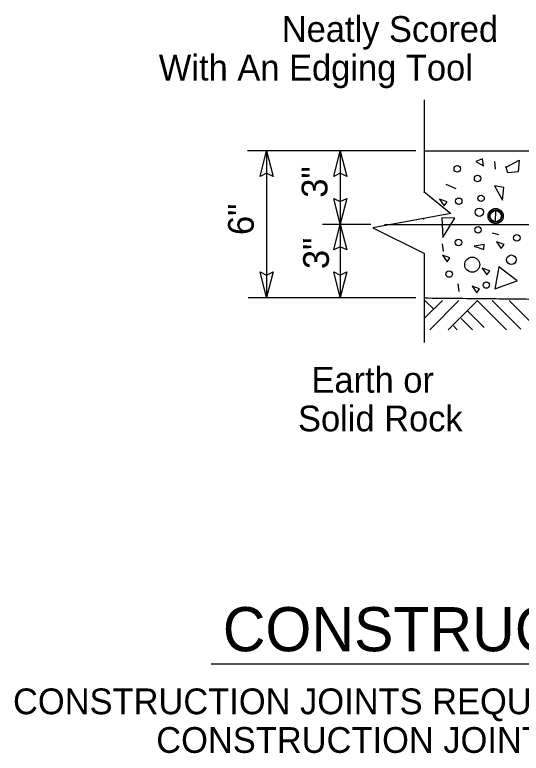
# Model space of a CAD drawing. Extents: x 998.8 to 1036.8, y 999.3 to 1022.9.
# Drawn here: x 1026.529 to 1029.282, y 1008.832 to 1012.845 of the extents above; entities that cross this region are included whole.
import ezdxf

# ---------------------------------------------------------------- set-up
doc = ezdxf.new("R2010")
doc.units = 0
for name, color, linetype in [('01-Slab', 7, 'Continuous'), ('02-Rebar', 7, 'Continuous'), ('03-Dimensions', 7, 'Continuous'), ('32-Framing Plan', 7, 'Continuous'), ('41-Bearing Pads', 7, 'Continuous'), ('S_PL_Dimens_PR', 7, 'Continuous')]:
    doc.layers.add(name, color=color, linetype=linetype)

msp = doc.modelspace()

# ---------------------------------------------------------------- linework, layer by layer
at = {"layer": '01-Slab'}
msp.add_line((1028.7542, 1012.1061), (1030.2125, 1012.1061), dxfattribs=at)
msp.add_open_spline([(1028.7542, 1011.3061), (1029.1861, 1011.302), (1029.4518, 1011.2986), (1029.5762, 1011.3089), (1029.7211, 1011.2848), (1029.873, 1011.3158), (1030.1043, 1011.2813), (1030.2542, 1011.3061)], degree=2, dxfattribs=at)
at = {"layer": '02-Rebar'}
for p, q in [((1029.1417, 1011.7206), (1029.1437, 1011.7806)), ((1028.5384, 1011.7061), (1030.1615, 1011.7061))]:
    msp.add_line(p, q, dxfattribs=at)
for radius in [0.0416, 0.035, 0.03]:
    msp.add_circle((1029.1427, 1011.7506), radius, dxfattribs=at)
at = {"layer": '03-Dimensions'}
for p, q in [((1028.7542, 1012.3827), (1028.7542, 1011.8778)), ((1028.7094, 1012.1061), (1027.7947, 1012.1061)), ((1027.8982, 1012.1061), (1027.8982, 1011.3078)), ((1028.2982, 1012.1061), (1028.2982, 1011.7071)), ((1029.0713, 1012.062), (1029.0343, 1012.0478)), ((1029.0343, 1012.0478), (1029.0772, 1012.0245)), ((1029.0772, 1012.0245), (1029.0713, 1012.062)), ((1029.1355, 1012.0478), (1029.1407, 1012.0058)), ((1029.1998, 1012.0175), (1029.27, 1012.055)), ((1029.27, 1012.055), (1029.2658, 1011.992)), ((1029.2088, 1011.9868), (1029.1978, 1012.0198)), ((1029.2658, 1011.992), (1029.2088, 1011.9868)), ((1028.8723, 1011.9247), (1028.9262, 1011.9015)), ((1029.1863, 1011.9062), (1029.136, 1011.9153)), ((1029.136, 1011.9153), (1029.1802, 1011.8372)), ((1028.7518, 1011.8838), (1028.8992, 1011.7659)), ((1029.1802, 1011.8372), (1029.1863, 1011.9062)), ((1028.8992, 1011.7659), (1028.476, 1011.6879)), ((1028.7518, 1011.7318), (1028.7518, 1011.7388)), ((1028.921, 1011.7393), (1028.8495, 1011.7412)), ((1028.8495, 1011.7412), (1028.8558, 1011.6337)), ((1028.8558, 1011.6337), (1028.921, 1011.7393)), ((1028.4651, 1011.7061), (1028.2018, 1011.7061)), ((1028.2982, 1011.7071), (1028.2982, 1011.3078)), ((1028.476, 1011.6879), (1028.7518, 1011.5501)), ((1029.1228, 1011.6592), (1029.1572, 1011.6513)), ((1028.852, 1011.6008), (1028.8573, 1011.5588)), ((1029.0803, 1011.5968), (1029.0263, 1011.5875)), ((1029.0788, 1011.57), (1029.0803, 1011.5968)), ((1028.7542, 1011.5494), (1028.7542, 1011.0636)), ((1029.0263, 1011.5875), (1029.0788, 1011.57)), ((1029.16, 1011.4752), (1029.138, 1011.354)), ((1029.2598, 1011.399), (1029.16, 1011.4752)), ((1029.143, 1011.3582), (1029.2598, 1011.399)), ((1028.9372, 1011.3833), (1028.9427, 1011.3412)), ((1028.7094, 1011.3061), (1027.7973, 1011.3061)), ((1028.8058, 1011.2451), (1028.7574, 1011.2926)), ((1028.8533, 1011.2926), (1028.7581, 1011.1974)), ((1028.9433, 1011.2926), (1028.7841, 1011.1334)), ((1029.0433, 1011.2926), (1028.8841, 1011.1334)), ((1029.2008, 1011.1334), (1029.0416, 1011.2926)), ((1029.2799, 1011.1359), (1029.1233, 1011.2926)), ((1029.3749, 1011.1334), (1029.2158, 1011.2926)), ((1029.0799, 1011.1451), (1028.9916, 1011.2334)), ((1029.0166, 1011.1334), (1028.9549, 1011.1951)), ((1028.9341, 1011.1334), (1028.9133, 1011.1543))]:
    msp.add_line(p, q, dxfattribs=at)
for points in [[(1028.8382, 1011.8438), (1028.863, 1011.8073), (1028.879, 1011.8293)], [(1029.1478, 1011.611), (1029.1727, 1011.5743), (1029.1887, 1011.5965)], [(1028.8535, 1011.5388), (1028.8785, 1011.5022), (1028.8943, 1011.5242)], [(1029.0698, 1011.4683), (1029.0948, 1011.4318), (1029.111, 1011.4538)], [(1029.0147, 1011.3705), (1029.0397, 1011.3342), (1029.0555, 1011.356)]]:
    msp.add_lwpolyline(points, close=True, dxfattribs=at)
for centre, radius in [((1028.934, 1012.0081), 0.0176), ((1029.0445, 1011.9549), 0.0176), ((1028.9419, 1011.8316), 0.0176), ((1029.0631, 1011.8474), 0.0176), ((1029.0539, 1011.772), 0.0225), ((1029.0467, 1011.6759), 0.0176), ((1029.2576, 1011.6328), 0.0176), ((1028.9409, 1011.6075), 0.0176), ((1029.0152, 1011.487), 0.0408), ((1029.2283, 1011.5134), 0.0261), ((1028.8901, 1011.4359), 0.0176), ((1029.0919, 1011.3762), 0.0176)]:
    msp.add_circle(centre, radius, dxfattribs=at)
at = {"layer": '32-Framing Plan'}
msp.add_line((1027.5966, 1009.317), (1033.1694, 1009.317), dxfattribs=at)
at = {"layer": 'S_PL_Dimens_PR'}
for points in [[(1027.8982, 1012.1061), (1027.9332, 1011.9661), (1027.8982, 1011.9836), (1027.8632, 1011.9661)], [(1028.2982, 1012.1061), (1028.3332, 1011.9661), (1028.2982, 1011.9836), (1028.2632, 1011.9661)], [(1028.2982, 1011.7071), (1028.2632, 1011.8471), (1028.2982, 1011.8296), (1028.3332, 1011.8471)], [(1028.2982, 1011.7071), (1028.3332, 1011.5671), (1028.2982, 1011.5846), (1028.2632, 1011.5671)], [(1027.8982, 1011.3078), (1027.8632, 1011.4478), (1027.8982, 1011.4303), (1027.9332, 1011.4478)], [(1028.2982, 1011.3078), (1028.2632, 1011.4478), (1028.2982, 1011.4303), (1028.3332, 1011.4478)]]:
    msp.add_lwpolyline(points, close=True, dxfattribs=at)

# ---------------------------------------------------------------- texts
at = {"layer": '03-Dimensions'}
for s, p in [('Neatly Scored', (1027.9803, 1012.6977)), ('With An Edging Tool', (1027.3123, 1012.4877)), ('Earth or', (1028.1413, 1010.7911)), ('Solid Rock', (1028.0685, 1010.5811))]:
    msp.add_text(s, height=0.14, dxfattribs=at).set_placement(p)
for s, p in [('3"', (1028.2282, 1011.8507)), ('6"', (1027.8282, 1011.6481)), ('3"', (1028.2364, 1011.4631))]:
    msp.add_text(s, height=0.14, rotation=90, dxfattribs=at).set_placement(p)
at = {"layer": '32-Framing Plan'}
msp.add_text('CONSTRUCTION JOINT DETAIL', height=0.24, dxfattribs=at).set_placement((1027.6598, 1009.3857))
at = {"layer": '41-Bearing Pads'}
for s, p in [('CONSTRUCTION JOINTS REQUIRED AT 21\'-0" CENTERS ALONG SLOPEWALL', (1026.5198, 1009.0435)), ('CONSTRUCTION JOINTS PERMISSIVE AT SCORING DETAILS', (1027.2982, 1008.8335))]:
    msp.add_text(s, height=0.14, dxfattribs=at).set_placement(p)

doc.saveas('drawing.dxf')
